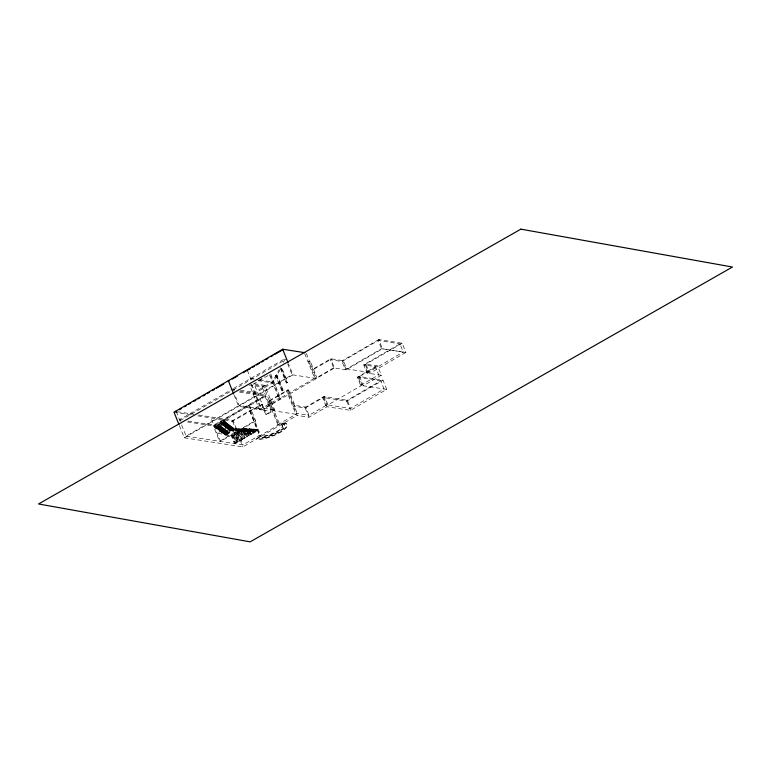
<?xml version="1.0" encoding="UTF-8"?>
<svg xmlns="http://www.w3.org/2000/svg" width="771" height="771" viewBox="0 0 771 771"><rect width="100%" height="100%" fill="white"/><g stroke="black" fill="none" stroke-linecap="round" stroke-linejoin="round"><path stroke-width="0.58" stroke-dasharray="3.85 2.89" d="M252.83 393.191L272.298 381.915L279.179 369.617M283.188 362.447L285.482 358.351M253.235 394.212L272.712 382.936L280.991 368.133M217.181 427.972L225.113 434.044L234.153 428.763L231.608 427.886L222.559 433.148L214.637 427.124L223.686 421.853L226.028 422.219L226.24 422.73L217.181 427.972L215.388 426.257L186.852 421.833M225.113 434.044L234.741 428.849L239.569 441.089L238.663 441.619L238.085 441.523L235.194 434.333L241.207 431.278L236.09 433.813L238.981 441.002L239.569 441.089M215.225 427.211L224.274 421.939L226.819 422.816L227.031 423.327L217.971 428.58M215.437 427.722L224.477 422.46M216.015 427.818L225.065 422.547L227.618 423.424L227.821 423.934L218.762 429.177M216.227 428.329L225.277 423.057M216.805 428.416L225.855 423.154L228.409 424.021L228.611 424.542L219.552 429.784M217.017 428.927L226.067 423.665M217.605 429.023L226.655 423.751L229.199 424.628L229.401 425.139L220.352 430.391M217.808 429.534L226.857 424.262M218.395 429.62L227.445 424.358L229.989 425.235L230.192 425.746L221.142 430.989M218.598 430.141L227.647 424.869M219.186 430.228L228.235 424.956L230.78 425.833L230.992 426.344L221.932 431.596M219.388 430.738L228.438 425.467M219.976 430.835L229.026 425.563L231.57 426.44L231.782 426.951L222.723 432.194M220.178 431.346L229.228 426.074M220.766 431.432L229.816 426.161L232.36 427.038L232.572 427.548L223.513 432.801M220.978 431.943L230.028 426.681M221.556 432.039L230.606 426.768L233.16 427.645L233.362 428.156L224.303 433.398M221.769 432.55L230.818 427.279M222.356 432.637L231.396 427.375L231.608 427.886M222.559 433.148L232.196 427.972L234.741 428.849L234.943 429.36L225.903 434.632L225.701 434.131M223.147 433.244L223.349 433.755L232.399 428.483M223.349 433.755L232.987 428.58L240.831 430.266L244.108 438.458L244.995 437.947L242.345 431.326L241.458 431.847M233.189 429.09L224.139 434.362L223.937 433.842M233.517 388.459L284.46 358.949M179.942 420.754L230.529 391.446M232.919 390.068L285.896 359.373M258.815 380.267L264.848 376.768M275.613 375.516L277.107 375.082L283.285 390.444L282.379 390.974L281.791 390.878L275.613 375.516L277.107 375.082M249.534 405.613L255.712 420.976L254.835 420.841L219.513 441.301L213.345 425.939L264.954 396.034L271.132 411.396L259.413 409.584L249.534 384.999L262.13 386.955L264.848 385.375L274.727 409.96L266.583 414.682L265.696 414.547L261.581 404.303L250.72 410.596L251.597 410.731L262.458 404.438L266.583 414.682M310.279 361.194L308.043 361.85L310.279 361.194L316.862 377.588M181.705 425.149L186.119 436.126L292.074 374.745L316.399 378.474L306.106 352.867M179.373 425.553L184.298 437.803L292.961 374.841L288.489 363.71M280.499 368.673L286.234 382.936L287.728 382.503L281.55 367.141M286.234 382.936L287.728 382.503M214.598 425.65L223.657 420.407L223.86 420.918L214.81 426.17L214.01 425.563M359.565 376.527L363.266 385.751L381.385 375.255L377.674 366.032L365.078 364.085L368.374 372.277L346.69 368.914L343.403 360.722L330.807 358.766L312.689 369.261L313.566 369.396L331.684 358.9M215.388 426.257L224.448 421.014L224.65 421.525L215.601 426.768M216.179 426.864L225.238 421.612L225.44 422.123L216.391 427.375M216.979 427.462L226.028 422.219M281.791 390.878L283.285 390.444M217.769 428.069L226.819 422.816M218.559 428.666L227.618 423.424M231.714 421.139L249.823 410.644L250.7 410.789L232.591 421.274L196.383 415.656M219.35 429.274L228.409 424.021M268.347 401.18L269.224 401.315L278.697 424.879L277.82 424.744L268.347 401.18L287.814 389.904L288.691 390.039L294.869 405.401L305.711 407.088L309.007 415.28L327.116 404.785L350.554 408.418L384.054 389.008L380.768 380.816L345.9 401.016M269.224 401.315L288.691 390.039M220.14 429.871L229.199 424.628M220.93 430.478L229.989 425.235M378.744 339.597L342.517 360.577L346.227 369.801L382.445 348.82L405.883 352.453L402.183 343.23L378.744 339.597L382.445 348.82M221.73 431.085L230.78 425.833M346.227 369.801L333.621 367.883L330.325 359.691L342.045 361.503L379.621 339.732M259.413 409.584L278.89 398.299L280.644 398.578L270.756 373.993L252.647 384.478L263.489 386.165L273.368 410.75L295.929 414.249L286.455 390.685L287.332 390.82L297.22 415.405L308.94 417.227L327.049 406.731L350.487 410.365L386.705 389.384L383.004 380.161L358.688 376.393L361.975 384.584L362.862 384.719M222.52 431.683L231.57 426.44M264.848 385.375L254.006 383.698L263.894 408.283L280.644 398.578M333.621 367.883L315.503 378.378L308.92 361.985M223.311 432.29L232.36 427.038M234.153 395.186L238.624 406.317L262.063 409.96L334.508 367.979L330.807 358.766M224.101 432.888L233.16 427.645M224.891 433.495L233.95 428.242M234.972 429.36L235.859 428.84L244.147 430.257L245.053 429.736L245.573 430.806L249.197 428.715L255.259 430.131L257.292 429.63L257.678 430.603L254.96 432.174L249.1 431.24L248.705 430.257L254.565 431.191L254.96 432.174M233.276 430.71L236.167 437.899L238.239 437.562L237.333 438.082L233.777 429.177L224.718 434.43L225.122 435.432L233.276 430.71L234.442 430.893L238.085 428.84L247.481 430.218L248.387 429.698L248.59 430.208L239.193 428.821L235.589 430.912L240.87 431.75L241.757 431.24L244.407 437.851L244.995 437.947M235.174 429.89L236.967 428.849L245.255 430.247L247.279 429.707L247.799 430.787L251.423 428.686L257.292 429.63M245.882 431.799L246.787 431.278L248.628 435.856L247.722 436.376L245.679 431.288L244.773 431.818L236.475 430.401L236.687 430.912L240.301 428.811L255.866 431.654M265.696 414.547L271.132 411.396M248.628 435.856L246.2 431.182L245.294 431.712L237.593 430.382L237.796 430.893L241.419 428.801L257.678 430.603M255.712 420.976L220.4 441.436L210.512 416.851M248.387 429.698L242.528 428.782L238.904 430.883L238.702 430.372L246.999 431.789L247.905 431.268L249.525 435.326L250.43 434.796L249.014 431.249M222.867 419.8L226.154 428.001L217.114 433.263L231.753 435.519L241.718 429.755L241.921 430.285L235.859 428.84M381.385 375.255L367.015 373.068L363.719 364.866L399.937 343.885L403.233 352.077L381.558 348.714L345.331 369.704L342.045 361.503M255.056 429.62L251.924 430.17L243.636 428.772L240.022 430.873L239.81 430.363L249.216 431.77L250.122 431.24L251.336 434.275L252.242 433.745L251.24 431.23L250.334 431.75M225.122 435.432L231.57 436.434L235.772 434.42L238.663 441.619M253.042 430.16L244.754 428.763L241.13 430.854L240.928 430.343L249.746 431.664L250.652 431.134L252.242 433.745M233.064 436L235.945 443.19L235.367 443.094L232.476 435.904L233.97 435.47L236.851 442.66L237.757 442.14L234.866 434.95L234.288 434.854L237.179 442.053L237.757 442.14M234.866 434.95L235.772 434.42M252.551 431.731L253.457 431.201L254.054 432.695L253.148 433.225L252.348 431.22L251.442 431.741L242.036 430.334L242.239 430.844L245.862 428.753L255.259 430.131M241.959 431.75L242.865 431.22M252.83 429.649L246.971 428.734L243.357 430.835L242.826 429.755L241.034 430.796L240.831 430.266M253.938 429.63L248.089 428.724L244.465 430.825L244.262 430.305L251.963 431.635L252.869 431.114L254.054 432.695M237.796 430.893L243.077 431.731L243.983 431.211L246.219 436.8L246.807 436.897L244.571 431.307L243.665 431.827L245.901 437.417L246.807 436.897M244.185 431.721L245.091 431.201M256.165 429.611L250.305 428.695L246.691 430.796L246.479 430.285L252.348 431.22M246.412 431.702L247.318 431.172M242.239 430.844L247.52 431.683L248.426 431.162L250.43 434.796M248.908 430.767L251.625 429.196L251.423 428.686M248.108 431.779L251.809 429.669L251.625 429.196M248.628 431.673L249.534 431.153M294.869 405.401L293.51 406.192L305.229 408.004L324.697 396.728L327.993 404.92L361.503 385.51L358.207 377.318L377.674 366.032M402.183 343.23L364.596 365.001L367.892 373.203M250.854 431.644L251.76 431.124M253.081 431.625L253.987 431.095M254.565 431.191L253.669 431.712L245.371 430.295M254.777 431.702L257.495 430.131M235.367 443.094L234.461 443.624L231.57 436.434M233.97 435.47L233.382 435.384L236.273 442.573L237.179 442.053M237.584 433.379L236.996 433.283L239.887 440.482L241.381 440.048L238.49 432.849L237.902 432.762M243.193 438.998L242.287 439.518L239.395 432.329L238.808 432.232L241.699 439.431L243.193 438.998L240.301 431.799L239.714 431.712L242.605 438.901M240.87 431.75L243.52 438.362L244.407 437.851M243.077 431.731L245.313 437.321L246.219 436.8M245.294 431.712L247.134 436.29L248.04 435.76M247.52 431.683L248.937 435.23L249.843 434.699M249.746 431.664L250.748 434.179L251.654 433.659M251.963 431.635L252.57 433.129L253.476 432.608M235.945 443.19L235.039 443.71L231.753 435.519M241.381 440.048L239.887 440.482M304.352 407.869L323.82 396.593L347.258 400.226L350.554 408.418M386.705 389.384L360.626 385.375L357.33 377.183L376.797 365.897M186.119 436.126L242.952 444.944L259.702 435.23L260.588 435.374L248.657 405.479M277.82 424.744L297.288 413.458L309.007 415.28M367.015 373.068L403.233 352.077M258.14 437.629L259.817 436.232A12.818 3.749 -21.9 0 0 277.184 431.615A12.818 3.749 -21.9 0 0 279.738 424.696L281.685 423.983A15.112 4.424 -21.9 0 1 278.495 432.136A15.112 4.424 -21.9 0 1 258.14 437.629L256.473 439.017A17.415 5.089 -21.9 0 0 279.806 432.656A17.415 5.089 -21.9 0 0 283.632 423.279L281.685 423.983M184.298 437.803L242.884 446.891L297.22 415.405M405.883 352.453L369.666 373.434L365.955 364.22M360.626 385.375L378.734 374.879L375.438 366.688L363.719 364.866M326.634 405.71L325.757 405.575L322.461 397.373L346.777 401.151L383.004 380.161M254.189 431.606L255.095 431.085M238.085 441.523L238.981 441.002M400.824 344.02L378.262 340.522L381.558 348.714M357.33 377.183L381.645 380.951M250.614 378.551L254.045 379.081M259.75 379.968L272.298 381.915M257.88 380.633L272.712 382.936M232.505 389.037L234.789 389.394M240.494 390.28L254.189 392.4M234.567 390.357L231.146 389.827L179.537 419.732L183.074 420.282M239.762 391.128L265.426 395.147L213.808 425.052L187.806 421.014M239.55 392.092L265.831 396.169L223.272 420.831L224.448 421.014M261.581 404.303L262.458 404.438M263.894 408.283L274.727 409.96M177.417 411.724L193.964 414.287M198.696 415.02L233.073 420.359L242.952 444.944M174.005 412.186L191.671 414.933M223.07 420.32L223.657 420.407M223.484 421.342L225.238 421.612M254.151 430.141L248.089 428.724M246.373 430.237L240.301 428.811M243.038 430.266L236.967 428.849M235.348 430.363L241.207 431.278M236.167 437.899L237.333 438.082M241.699 439.431L242.287 439.518M236.273 442.573L236.851 442.66M247.597 430.276L252.869 431.114M243.144 430.324L248.426 431.162M252.57 433.129L253.148 433.225M236.687 430.912L243.665 431.827M250.748 434.179L251.336 434.275M248.937 435.23L249.525 435.326M247.134 436.29L247.722 436.376M245.313 437.321L245.901 437.417M243.52 438.362L244.108 438.458M256.386 430.16L250.305 428.695M346.777 401.151L350.487 410.365M323.82 396.593L327.116 404.785M323.338 397.518L327.049 406.731M304.747 353.658L314.626 378.243L279.767 398.434L269.879 373.848M287.66 363.767L292.074 374.745M305.229 408.004L308.94 417.227M281.405 368.143L287.14 382.416M280.644 367.661L286.822 383.033M287.814 389.904L297.288 413.458M276.519 374.995L282.697 390.357M276.201 375.602L282.379 390.974M269.416 374.745L278.89 398.299M270.129 400.795L279.738 424.696M262.13 386.955L272.009 411.531M247.327 370.35L251.028 379.573M251.77 384.344L262.063 409.96M250.893 384.209L260.771 408.794L239.097 405.43L235.126 395.552M249.823 410.644L259.702 435.23M249.794 411.309L259.817 436.232M251.722 429.659L251.924 430.17M250.816 430.179L249.496 429.678M249.197 428.715L249.399 429.225M246.971 428.734L247.183 429.245M245.862 428.753L246.065 429.264M244.754 428.763L244.956 429.274M243.636 428.772L243.848 429.283M243.944 429.746L244.147 430.257M242.528 428.782L242.73 429.302M241.419 428.801L241.622 429.312M239.193 428.821L239.395 429.341M238.085 428.84L238.287 429.351M232.591 421.274L242.884 446.891M176.241 411.541L181.272 424.05M283.497 422.932A17.415 5.089 -21.9 0 1 279.661 432.319A17.415 5.089 -21.9 0 1 256.329 438.68M281.55 423.645A15.112 4.424 -21.9 0 1 278.36 431.799A15.112 4.424 -21.9 0 1 258.006 437.282M279.603 424.349L259.682 435.894A12.818 3.749 -21.9 0 0 277.049 431.268A12.818 3.749 -21.9 0 0 279.603 424.349"/><path stroke-width="1.16" d="M304.911 352.684L282.668 349.234L174.005 412.186L178.92 424.435M179.335 409.748L181.397 408.543M184.5 406.751L186.563 405.556M188.625 404.361L190.688 403.166M193.791 401.373L195.853 400.178M197.916 398.983L199.978 397.778M203.081 395.986L205.144 394.791M207.206 393.595L209.269 392.4M212.372 390.608L214.434 389.413M216.497 388.208L223.725 384.025M232.235 379.101L237.266 376.181M243.299 372.682L246.315 370.938M247.327 370.35L250.402 368.567M252.454 367.381L254.497 366.196M256.55 365.011L259.625 363.228M261.677 362.033L263.73 360.847M265.783 359.662L267.836 358.476M270.91 356.694L272.963 355.498M275.006 354.313L281.164 350.747M282.186 350.159L283.545 349.369M229.209 380.845L228.332 380.71L233.709 394.068M175.364 411.406L176.241 411.541M282.668 349.234L288.036 362.592M520.849 229.151L38.55 503.974L250.141 541.849L732.45 267.026L520.849 229.151"/></g></svg>
